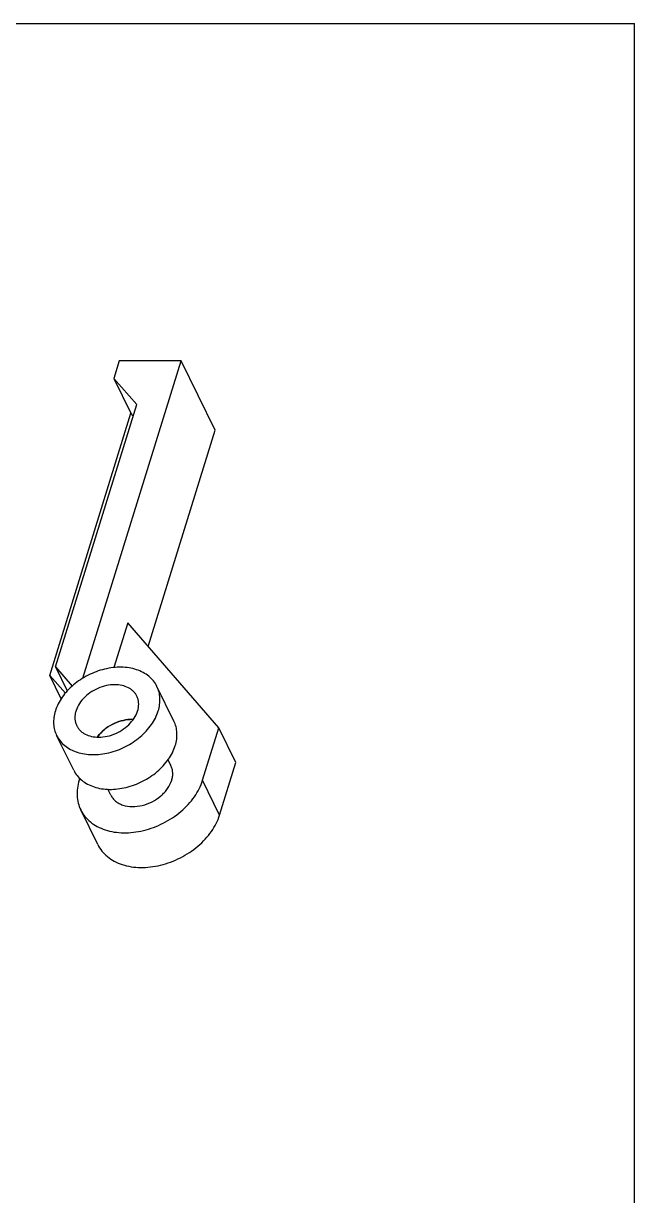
# Model space of a CAD drawing. Header units: millimetres. Extents: x 0 to 297, y 0 to 210.
# Drawn here: x 242.3 to 297, y 105 to 210 of the extents above; entities that cross this region are included whole.
import ezdxf

# ---------------------------------------------------------------- set-up
doc = ezdxf.new("R2010")
doc.units = ezdxf.units.MM
doc.header["$LTSCALE"] = 0.64311
doc.header["$MEASUREMENT"] = 0
doc.layers.get('0').update_dxf_attribs({"linetype": 'CONTINUOUS'})

msp = doc.modelspace()

# ---------------------------------------------------------------- linework, layer by layer
at = {"color": 7, "linetype": 'Continuous'}
for p, q in [((0, 210), (297, 210)), ((297, 0), (297, 210)), ((247.606, 151.339), (256.392, 179.771)), ((250.866, 179.771), (250.382, 178.204)), ((256.392, 179.771), (250.866, 179.771)), ((259.443, 173.555), (256.392, 179.771)), ((250.382, 178.204), (251.907, 175.096)), ((252.419, 175.855), (250.382, 178.204)), ((245.157, 152.355), (252.419, 175.855)), ((244.645, 151.597), (251.907, 175.096)), ((252.112, 174.86), (251.907, 175.096)), ((253.456, 154.183), (259.443, 173.555)), ((251.624, 156.297), (250.387, 152.292)), ((259.772, 146.897), (251.624, 156.297)), ((245.157, 152.355), (246.647, 150.636)), ((245.157, 152.355), (246.209, 150.211)), ((244.645, 151.597), (246.033, 149.995)), ((245.669, 149.509), (244.645, 151.597)), ((255.757, 147.507), (254.231, 150.616)), ((246.779, 143.102), (245.254, 146.21)), ((258.319, 142.197), (259.772, 146.897)), ((261.297, 143.789), (259.772, 146.897)), ((255.486, 143.518), (255.23, 144.04)), ((259.845, 139.089), (261.297, 143.789)), ((247.323, 142.379), (247.267, 142.197)), ((259.845, 139.089), (258.319, 142.197)), ((250.1, 140.875), (249.841, 141.403)), ((248.932, 136.445), (247.407, 139.553))]:
    msp.add_line(p, q, dxfattribs=at)
for centre, radius, start, end in [((251.995, 144.336), 3.319, 90.01528, 92.53015), ((251.994, 144.347), 3.307, 89.93396, 92.52702), ((251.994, 144.474), 3.181, 87.84843, 90.00504), ((251.994, 144.458), 3.196, 87.87884, 89.93543), ((251.47, 144.229), 3.168, 143.17811, 144.35651)]:
    msp.add_arc(centre, radius, start, end, dxfattribs=at)
at = {"color": 7, "linetype": 'Continuous', "extrusion": (0, 0, 25.4)}
for points, knots in [([(254.231, 150.615), (254.147, 150.787), (253.937, 151.117), (253.516, 151.538), (253, 151.879), (252.186, 152.221), (251.256, 152.357), (250.29, 152.306), (249.275, 152.123), (248.041, 151.662), (246.943, 150.938), (246.202, 150.228), (245.6, 149.484), (245.272, 148.848), (245.137, 148.413)], [0, 0, 0, 0, 0.050746, 0.1026294, 0.156608, 0.2133382, 0.3356234, 0.4012048, 0.4690057, 0.6081752, 0.7469361, 0.8142544, 0.8792082, 1, 1, 1, 1]), ([(250.469, 150.763), (250.212, 150.763), (249.686, 150.701), (248.927, 150.449), (248.226, 150.054), (247.63, 149.542), (247.183, 148.948), (246.956, 148.404), (246.884, 147.972), (246.883, 147.662), (246.936, 147.365), (247.006, 147.179), (247.05, 147.091)], [0, 0, 0, 0, 0.1326009, 0.2707769, 0.4099553, 0.5453319, 0.6728641, 0.7902288, 0.8452558, 0.8981569, 0.9494937, 1, 1, 1, 1]), ([(252.436, 149.735), (252.397, 149.814), (252.305, 149.966), (252.13, 150.171), (251.919, 150.349), (251.59, 150.551), (251.102, 150.722), (250.685, 150.763), (250.469, 150.763)], [0, 0, 0, 0, 0.1129006, 0.2273074, 0.3445831, 0.4658351, 0.7224484, 1, 1, 1, 1]), ([(254.348, 148.413), (254.407, 148.603), (254.493, 148.984), (254.519, 149.559), (254.437, 150.11), (254.311, 150.454), (254.231, 150.615)], [0, 0, 0, 0, 0.2644203, 0.5170856, 0.760915, 1, 1, 1, 1]), ([(249.016, 146.063), (249.274, 146.063), (249.8, 146.125), (250.558, 146.377), (251.26, 146.772), (251.855, 147.284), (252.302, 147.877), (252.53, 148.421), (252.602, 148.854), (252.602, 149.164), (252.549, 149.461), (252.479, 149.647), (252.436, 149.735)], [0, 0, 0, 0, 0.1326009, 0.2707769, 0.4099553, 0.5453319, 0.6728641, 0.7902288, 0.8452558, 0.8981569, 0.9494937, 1, 1, 1, 1]), ([(245.137, 148.413), (245.079, 148.223), (244.993, 147.841), (244.967, 147.266), (245.048, 146.716), (245.175, 146.372), (245.254, 146.21)], [0, 0, 0, 0, 0.2644203, 0.5170856, 0.760915, 1, 1, 1, 1]), ([(245.254, 146.21), (245.338, 146.038), (245.549, 145.708), (245.969, 145.287), (246.485, 144.947), (247.299, 144.604), (248.23, 144.468), (249.195, 144.519), (250.21, 144.703), (251.444, 145.164), (252.543, 145.888), (253.284, 146.597), (253.885, 147.341), (254.213, 147.977), (254.348, 148.413)], [0, 0, 0, 0, 0.050746, 0.1026294, 0.156608, 0.2133382, 0.3356234, 0.4012048, 0.4690057, 0.6081752, 0.7469361, 0.8142544, 0.8792082, 1, 1, 1, 1]), ([(247.05, 147.091), (247.088, 147.012), (247.18, 146.86), (247.355, 146.655), (247.566, 146.477), (247.896, 146.275), (248.383, 146.104), (248.8, 146.063), (249.016, 146.063)], [0, 0, 0, 0, 0.1129006, 0.2273074, 0.3445831, 0.4658351, 0.7224484, 1, 1, 1, 1]), ([(251.848, 147.652), (251.569, 147.639), (251.003, 147.544), (250.202, 147.225), (249.487, 146.75), (249.093, 146.341), (248.928, 146.12)], [0, 0, 0, 0, 0.246871, 0.5024904, 0.7567931, 1, 1, 1, 1]), ([(248.934, 146.128), (249.098, 146.347), (249.493, 146.755), (250.207, 147.227), (251.006, 147.545), (251.57, 147.639), (251.848, 147.652)], [0, 0, 0, 0, 0.2433172, 0.4976086, 0.7531436, 1, 1, 1, 1]), ([(255.873, 145.305), (255.932, 145.495), (256.018, 145.876), (256.044, 146.451), (255.962, 147.002), (255.836, 147.346), (255.757, 147.507)], [0, 0, 0, 0, 0.2644203, 0.5170856, 0.760915, 1, 1, 1, 1]), ([(246.779, 143.102), (246.864, 142.93), (247.074, 142.6), (247.494, 142.179), (248.01, 141.839), (248.825, 141.496), (249.755, 141.36), (250.72, 141.411), (251.735, 141.595), (252.969, 142.056), (254.068, 142.78), (254.809, 143.489), (255.41, 144.233), (255.739, 144.869), (255.873, 145.305)], [0, 0, 0, 0, 0.050746, 0.1026294, 0.156608, 0.2133382, 0.3356234, 0.4012048, 0.4690057, 0.6081752, 0.7469361, 0.8142544, 0.8792082, 1, 1, 1, 1]), ([(255.556, 142.197), (255.592, 142.311), (255.643, 142.54), (255.659, 142.885), (255.61, 143.215), (255.534, 143.421), (255.486, 143.518)], [0, 0, 0, 0, 0.2644147, 0.517089, 0.7609136, 1, 1, 1, 1]), ([(247.267, 142.197), (247.196, 141.969), (247.093, 141.511), (247.062, 140.821), (247.16, 140.16), (247.312, 139.747), (247.407, 139.553)], [0, 0, 0, 0, 0.2644281, 0.5170829, 0.7609159, 1, 1, 1, 1]), ([(247.407, 139.553), (247.508, 139.347), (247.76, 138.951), (248.265, 138.446), (248.884, 138.038), (249.862, 137.626), (250.978, 137.463), (252.136, 137.525), (253.354, 137.745), (254.835, 138.298), (256.153, 139.167), (257.043, 140.018), (257.764, 140.911), (258.158, 141.674), (258.319, 142.197)], [0, 0, 0, 0, 0.0507461, 0.1026301, 0.1566097, 0.2133409, 0.3356279, 0.4012098, 0.4690109, 0.6081797, 0.7469391, 0.8142563, 0.8792097, 1, 1, 1, 1]), ([(250.1, 140.875), (250.151, 140.772), (250.277, 140.574), (250.529, 140.321), (250.839, 140.117), (251.327, 139.912), (252.039, 139.808), (252.934, 139.919), (253.814, 140.247), (254.473, 140.682), (254.918, 141.107), (255.278, 141.554), (255.476, 141.935), (255.556, 142.197)], [0, 0, 0, 0, 0.0507595, 0.1026569, 0.1566501, 0.2133956, 0.3357138, 0.4688643, 0.6080708, 0.7468686, 0.8142051, 0.8791755, 1, 1, 1, 1]), ([(248.932, 136.445), (249.033, 136.239), (249.286, 135.843), (249.791, 135.338), (250.409, 134.93), (251.387, 134.518), (252.503, 134.355), (253.661, 134.417), (254.879, 134.637), (256.36, 135.19), (257.679, 136.059), (258.568, 136.91), (259.289, 137.803), (259.683, 138.566), (259.845, 139.089)], [0, 0, 0, 0, 0.0507461, 0.1026301, 0.1566097, 0.2133409, 0.3356279, 0.4012098, 0.4690109, 0.6081797, 0.7469391, 0.8142563, 0.8792097, 1, 1, 1, 1])]:
    msp.add_open_spline(points, degree=3, knots=knots, dxfattribs=at)

doc.saveas('drawing.dxf')
